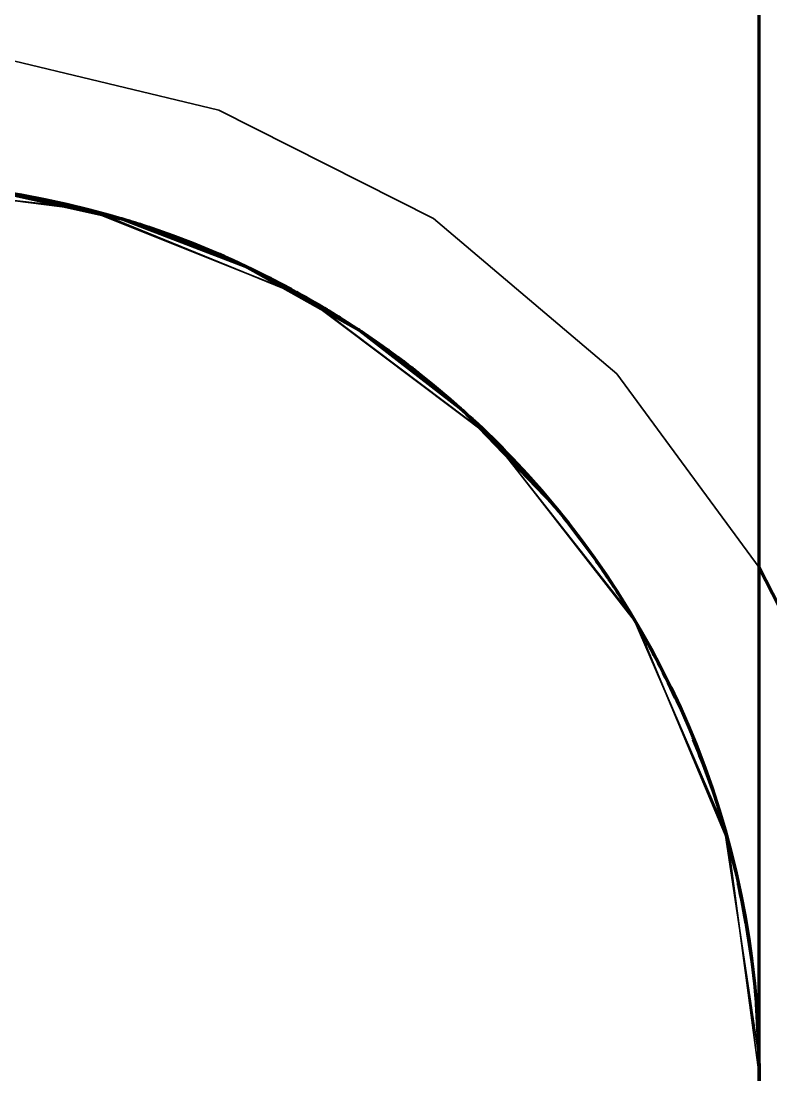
# Model space of a CAD drawing. Header units: millimetres. Extents: x 0 to 2208, y 0 to 420.
# Drawn here: x 67.219 to 67.3867, y 75.7341 to 75.9699 of the extents above; entities that cross this region are included whole.
import ezdxf

# ---------------------------------------------------------------- set-up
doc = ezdxf.new("R2010")
doc.units = ezdxf.units.MM
doc.linetypes.add('IRAM-E-TRAZOS', pattern=[5, 4, -1])
doc.layers.add('01-VISIBLE', color=7, linetype='CONTINUOUS', lineweight=70)
doc.layers.add('02-OCULTA', color=4, linetype='IRAM-E-TRAZOS', lineweight=35)

msp = doc.modelspace()

# ---------------------------------------------------------------- linework, layer by layer
at = {"layer": '01-VISIBLE'}
for points in [[(67.38406, 75.25406), (67.38406, 75.30459), (67.38406, 75.35512), (67.38406, 75.40564), (67.38406, 75.45617), (67.38406, 75.50669), (67.38406, 75.55722), (67.38406, 75.60775), (67.38406, 75.65827), (67.38406, 75.7088), (67.38406, 75.75933), (67.38406, 75.80985), (67.38406, 75.86038), (67.38406, 75.9109), (67.38406, 75.96143), (67.38406, 76.01196), (67.38406, 76.06248), (67.38406, 76.11301), (67.38406, 76.16354), (67.38406, 76.21406)], [(67.38406, 75.73406), (67.38406, 75.7874), (67.38406, 75.84073), (67.38406, 75.89406), (67.38406, 75.9474), (67.38406, 76.00073), (67.38406, 76.05406), (67.38406, 76.1074), (67.38406, 76.16073), (67.38406, 76.21406)], [(67.18406, 75.93406), (67.21323, 75.93192), (67.24178, 75.92555), (67.2691, 75.91508), (67.29459, 75.90075), (67.31772, 75.88284), (67.33799, 75.86175)], [(67.21899, 75.93099), (67.21899, 75.93099), (67.21898, 75.93099), (67.21898, 75.93099), (67.21897, 75.93099), (67.21896, 75.93099), (67.21896, 75.93099)], [(67.24053, 75.92592), (67.24053, 75.92592), (67.24053, 75.92592), (67.24053, 75.92592), (67.24053, 75.92592), (67.24053, 75.92592), (67.24053, 75.92592)], [(67.24201, 75.92548), (67.24178, 75.92555), (67.24155, 75.92562), (67.24132, 75.92569), (67.24108, 75.92576), (67.24085, 75.92583), (67.24062, 75.9259)], [(67.24562, 75.92435), (67.24502, 75.92455), (67.24442, 75.92474), (67.24382, 75.92493), (67.24322, 75.92511), (67.24262, 75.9253), (67.24201, 75.92548)], [(67.24867, 75.92334), (67.24816, 75.92351), (67.24766, 75.92368), (67.24715, 75.92385), (67.24664, 75.92402), (67.24613, 75.92419), (67.24562, 75.92435)], [(67.2487, 75.92333), (67.24869, 75.92333), (67.24869, 75.92333), (67.24869, 75.92333), (67.24868, 75.92334), (67.24868, 75.92334), (67.24867, 75.92334)], [(67.26054, 75.91886), (67.26053, 75.91887), (67.26051, 75.91887), (67.2605, 75.91888), (67.26049, 75.91888), (67.26048, 75.91889), (67.26047, 75.91889)], [(67.26627, 75.91639), (67.26533, 75.91681), (67.26438, 75.91722), (67.26344, 75.91764), (67.26249, 75.91804), (67.26154, 75.91845), (67.26059, 75.91884)], [(67.27365, 75.91287), (67.27365, 75.91287), (67.27365, 75.91287), (67.27365, 75.91287), (67.27365, 75.91287), (67.27365, 75.91287), (67.27365, 75.91287)], [(67.27376, 75.91282), (67.27376, 75.91282), (67.27376, 75.91282), (67.27375, 75.91282), (67.27375, 75.91282), (67.27375, 75.91282), (67.27375, 75.91282)], [(67.27384, 75.91278), (67.27384, 75.91278), (67.27384, 75.91278), (67.27384, 75.91278), (67.27384, 75.91278), (67.27384, 75.91278), (67.27384, 75.91278)], [(67.27507, 75.91215), (67.27494, 75.91222), (67.27481, 75.91229), (67.27467, 75.91236), (67.27454, 75.91243), (67.2744, 75.9125), (67.27427, 75.91256)], [(67.28659, 75.90578), (67.2856, 75.90637), (67.2846, 75.90696), (67.2836, 75.90753), (67.2826, 75.90811), (67.28159, 75.90867), (67.28058, 75.90923)], [(67.28703, 75.90552), (67.28696, 75.90556), (67.28689, 75.9056), (67.28682, 75.90565), (67.28675, 75.90569), (67.28668, 75.90573), (67.2866, 75.90577)], [(67.28745, 75.90527), (67.28738, 75.90531), (67.28731, 75.90535), (67.28724, 75.90539), (67.28717, 75.90543), (67.28711, 75.90547), (67.28704, 75.90551)], [(67.29021, 75.90357), (67.29017, 75.90359), (67.29014, 75.90361), (67.29011, 75.90363), (67.29008, 75.90365), (67.29004, 75.90367), (67.29001, 75.90369)], [(67.29037, 75.90347), (67.29035, 75.90348), (67.29032, 75.9035), (67.2903, 75.90352), (67.29027, 75.90353), (67.29025, 75.90355), (67.29022, 75.90356)], [(67.29042, 75.90344), (67.29041, 75.90344), (67.29041, 75.90344), (67.29041, 75.90344), (67.29041, 75.90344), (67.29041, 75.90344), (67.29041, 75.90345)], [(67.29062, 75.90331), (67.29062, 75.90331), (67.29062, 75.90331), (67.29062, 75.90331), (67.29062, 75.90331), (67.29062, 75.90331), (67.29062, 75.90331)], [(67.29082, 75.90318), (67.29082, 75.90318), (67.29082, 75.90318), (67.29082, 75.90318), (67.29082, 75.90318), (67.29082, 75.90318), (67.29082, 75.90318)], [(67.29103, 75.90306), (67.29103, 75.90306), (67.29103, 75.90306), (67.29103, 75.90306), (67.29103, 75.90306), (67.29103, 75.90306), (67.29103, 75.90306)], [(67.29123, 75.90293), (67.29123, 75.90293), (67.29123, 75.90293), (67.29123, 75.90293), (67.29123, 75.90293), (67.29123, 75.90293), (67.29123, 75.90293)], [(67.29143, 75.9028), (67.29143, 75.9028), (67.29143, 75.9028), (67.29143, 75.9028), (67.29143, 75.9028), (67.29143, 75.9028), (67.29143, 75.9028)], [(67.29163, 75.90267), (67.29163, 75.90267), (67.29163, 75.90267), (67.29163, 75.90267), (67.29163, 75.90267), (67.29163, 75.90267), (67.29163, 75.90267)], [(67.29184, 75.90254), (67.29184, 75.90254), (67.29184, 75.90254), (67.29184, 75.90254), (67.29184, 75.90254), (67.29184, 75.90254), (67.29184, 75.90254)], [(67.29204, 75.90241), (67.29204, 75.90241), (67.29204, 75.90241), (67.29204, 75.90241), (67.29204, 75.90241), (67.29204, 75.90241), (67.29204, 75.90241)], [(67.29224, 75.90228), (67.29224, 75.90228), (67.29224, 75.90228), (67.29224, 75.90228), (67.29224, 75.90228), (67.29224, 75.90228), (67.29224, 75.90228)], [(67.29244, 75.90215), (67.29244, 75.90215), (67.29244, 75.90215), (67.29244, 75.90215), (67.29244, 75.90215), (67.29244, 75.90215), (67.29244, 75.90215)], [(67.29264, 75.90202), (67.29264, 75.90202), (67.29264, 75.90202), (67.29264, 75.90202), (67.29264, 75.90202), (67.29264, 75.90202), (67.29264, 75.90202)], [(67.29304, 75.90176), (67.29304, 75.90176), (67.29304, 75.90176), (67.29304, 75.90176), (67.29304, 75.90176), (67.29304, 75.90176), (67.29304, 75.90176)], [(67.29325, 75.90163), (67.29324, 75.90163), (67.29324, 75.90163), (67.29324, 75.90163), (67.29324, 75.90163), (67.29324, 75.90163), (67.29324, 75.90163)], [(67.29345, 75.9015), (67.29345, 75.9015), (67.29345, 75.9015), (67.29345, 75.9015), (67.29344, 75.9015), (67.29344, 75.9015), (67.29344, 75.9015)], [(67.29365, 75.90137), (67.29365, 75.90137), (67.29365, 75.90137), (67.29365, 75.90137), (67.29364, 75.90137), (67.29364, 75.90137), (67.29364, 75.90137)], [(67.29381, 75.90126), (67.29381, 75.90126), (67.29381, 75.90126), (67.29381, 75.90126), (67.29381, 75.90126), (67.29381, 75.90126), (67.29381, 75.90126)], [(67.29397, 75.90116), (67.29397, 75.90116), (67.29397, 75.90116), (67.29396, 75.90116), (67.29396, 75.90116), (67.29396, 75.90116), (67.29396, 75.90116)], [(67.29412, 75.90105), (67.29412, 75.90105), (67.29412, 75.90105), (67.29412, 75.90105), (67.29412, 75.90105), (67.29412, 75.90105), (67.29412, 75.90105)], [(67.29458, 75.90076), (67.29452, 75.9008), (67.29446, 75.90083), (67.2944, 75.90087), (67.29434, 75.90091), (67.29428, 75.90095), (67.29422, 75.90099)], [(67.29554, 75.90011), (67.29544, 75.90018), (67.29534, 75.90025), (67.29524, 75.90031), (67.29514, 75.90038), (67.29504, 75.90045), (67.29493, 75.90052)], [(67.30114, 75.89622), (67.30111, 75.89623), (67.30108, 75.89625), (67.30106, 75.89627), (67.30103, 75.89629), (67.30101, 75.89631), (67.30098, 75.89633)], [(67.30144, 75.896), (67.30144, 75.896), (67.30144, 75.896), (67.30143, 75.896), (67.30143, 75.896), (67.30143, 75.89601), (67.30142, 75.89601)], [(67.30194, 75.89564), (67.30192, 75.89564), (67.30191, 75.89565), (67.3019, 75.89566), (67.30189, 75.89567), (67.30188, 75.89568), (67.30187, 75.89569)], [(67.30231, 75.89536), (67.30231, 75.89536), (67.30231, 75.89536), (67.30231, 75.89536), (67.30231, 75.89536), (67.30231, 75.89536), (67.30231, 75.89536)], [(67.3028, 75.895), (67.30279, 75.89501), (67.30278, 75.89502), (67.30277, 75.89502), (67.30276, 75.89503), (67.30276, 75.89503), (67.30275, 75.89504)], [(67.30322, 75.89469), (67.30322, 75.89469), (67.30321, 75.8947), (67.30321, 75.8947), (67.3032, 75.89471), (67.30319, 75.89471), (67.30319, 75.89472)], [(67.30328, 75.89465), (67.30327, 75.89465), (67.30327, 75.89466), (67.30326, 75.89466), (67.30326, 75.89466), (67.30325, 75.89467), (67.30324, 75.89467)], [(67.30333, 75.89461), (67.30332, 75.89461), (67.30331, 75.89462), (67.30331, 75.89463), (67.3033, 75.89463), (67.30329, 75.89464), (67.30328, 75.89465)], [(67.30338, 75.89457), (67.30338, 75.89458), (67.30337, 75.89458), (67.30336, 75.89459), (67.30335, 75.89459), (67.30334, 75.8946), (67.30334, 75.8946)], [(67.30344, 75.89453), (67.30343, 75.89454), (67.30342, 75.89454), (67.30341, 75.89455), (67.30341, 75.89455), (67.3034, 75.89456), (67.30339, 75.89456)], [(67.30349, 75.89449), (67.30348, 75.8945), (67.30348, 75.8945), (67.30347, 75.89451), (67.30346, 75.89451), (67.30345, 75.89452), (67.30345, 75.89452)], [(67.30354, 75.89445), (67.30354, 75.89446), (67.30353, 75.89446), (67.30352, 75.89447), (67.30352, 75.89447), (67.30351, 75.89448), (67.3035, 75.89448)], [(67.3036, 75.89441), (67.30359, 75.89442), (67.30358, 75.89442), (67.30358, 75.89443), (67.30357, 75.89443), (67.30356, 75.89444), (67.30356, 75.89444)], [(67.30365, 75.89437), (67.30364, 75.89438), (67.30364, 75.89438), (67.30363, 75.89439), (67.30362, 75.89439), (67.30362, 75.89439), (67.30361, 75.8944)], [(67.3037, 75.89433), (67.3037, 75.89434), (67.30369, 75.89434), (67.30369, 75.89434), (67.30368, 75.89435), (67.30367, 75.89435), (67.30367, 75.89436)], [(67.30376, 75.89429), (67.30375, 75.8943), (67.30375, 75.8943), (67.30374, 75.8943), (67.30373, 75.89431), (67.30373, 75.89431), (67.30372, 75.89432)], [(67.30381, 75.89425), (67.3038, 75.89426), (67.30379, 75.89426), (67.30378, 75.89427), (67.30378, 75.89428), (67.30377, 75.89428), (67.30376, 75.89429)], [(67.30386, 75.89421), (67.30386, 75.89422), (67.30385, 75.89422), (67.30384, 75.89423), (67.30383, 75.89424), (67.30382, 75.89424), (67.30381, 75.89425)], [(67.30392, 75.89417), (67.30391, 75.89418), (67.3039, 75.89418), (67.30389, 75.89419), (67.30388, 75.8942), (67.30388, 75.8942), (67.30387, 75.89421)], [(67.30397, 75.89413), (67.30396, 75.89414), (67.30395, 75.89414), (67.30395, 75.89415), (67.30394, 75.89416), (67.30393, 75.89416), (67.30392, 75.89417)], [(67.30402, 75.89409), (67.30402, 75.8941), (67.30401, 75.8941), (67.304, 75.89411), (67.30399, 75.89411), (67.30399, 75.89412), (67.30398, 75.89413)], [(67.30408, 75.89405), (67.30407, 75.89406), (67.30406, 75.89406), (67.30405, 75.89407), (67.30405, 75.89407), (67.30404, 75.89408), (67.30403, 75.89408)], [(67.30413, 75.89401), (67.30412, 75.89402), (67.30412, 75.89402), (67.30411, 75.89403), (67.3041, 75.89403), (67.30409, 75.89404), (67.30409, 75.89404)], [(67.30418, 75.89397), (67.30418, 75.89398), (67.30417, 75.89398), (67.30416, 75.89399), (67.30416, 75.89399), (67.30415, 75.894), (67.30414, 75.894)], [(67.30424, 75.89393), (67.30423, 75.89394), (67.30422, 75.89394), (67.30422, 75.89395), (67.30421, 75.89395), (67.3042, 75.89396), (67.3042, 75.89396)], [(67.30429, 75.89389), (67.30428, 75.8939), (67.30428, 75.8939), (67.30427, 75.89391), (67.30426, 75.89391), (67.30426, 75.89392), (67.30425, 75.89392)], [(67.30434, 75.89385), (67.30434, 75.89386), (67.30433, 75.89386), (67.30432, 75.89387), (67.30432, 75.89387), (67.30431, 75.89387), (67.30431, 75.89388)], [(67.30439, 75.89381), (67.30439, 75.89382), (67.30438, 75.89383), (67.30437, 75.89383), (67.30436, 75.89384), (67.30435, 75.89384), (67.30434, 75.89385)], [(67.30445, 75.89377), (67.30444, 75.89378), (67.30443, 75.89379), (67.30442, 75.89379), (67.30441, 75.8938), (67.30441, 75.8938), (67.3044, 75.89381)], [(67.3045, 75.89373), (67.30449, 75.89374), (67.30448, 75.89374), (67.30448, 75.89375), (67.30447, 75.89376), (67.30446, 75.89376), (67.30445, 75.89377)], [(67.30455, 75.89369), (67.30455, 75.8937), (67.30454, 75.8937), (67.30453, 75.89371), (67.30452, 75.89372), (67.30452, 75.89372), (67.30451, 75.89373)], [(67.30461, 75.89365), (67.3046, 75.89366), (67.30459, 75.89366), (67.30458, 75.89367), (67.30458, 75.89368), (67.30457, 75.89368), (67.30456, 75.89369)], [(67.30466, 75.89361), (67.30465, 75.89362), (67.30465, 75.89362), (67.30464, 75.89363), (67.30463, 75.89363), (67.30462, 75.89364), (67.30462, 75.89365)], [(67.30471, 75.89357), (67.30471, 75.89358), (67.3047, 75.89358), (67.30469, 75.89359), (67.30469, 75.89359), (67.30468, 75.8936), (67.30467, 75.8936)], [(67.30477, 75.89353), (67.30476, 75.89354), (67.30475, 75.89354), (67.30475, 75.89355), (67.30474, 75.89355), (67.30473, 75.89356), (67.30473, 75.89356)], [(67.30482, 75.89349), (67.30481, 75.8935), (67.30481, 75.8935), (67.3048, 75.89351), (67.30479, 75.89351), (67.30479, 75.89352), (67.30478, 75.89352)], [(67.30487, 75.89345), (67.30487, 75.89346), (67.30486, 75.89346), (67.30485, 75.89347), (67.30485, 75.89347), (67.30484, 75.89348), (67.30484, 75.89348)], [(67.30492, 75.89341), (67.30492, 75.89342), (67.30491, 75.89343), (67.3049, 75.89343), (67.30489, 75.89344), (67.30488, 75.89345), (67.30487, 75.89345)], [(67.30498, 75.89337), (67.30497, 75.89338), (67.30496, 75.89339), (67.30495, 75.89339), (67.30494, 75.8934), (67.30493, 75.8934), (67.30493, 75.89341)], [(67.30503, 75.89333), (67.30502, 75.89334), (67.30501, 75.89334), (67.30501, 75.89335), (67.305, 75.89336), (67.30499, 75.89336), (67.30498, 75.89337)], [(67.30508, 75.89329), (67.30507, 75.8933), (67.30507, 75.8933), (67.30506, 75.89331), (67.30505, 75.89332), (67.30504, 75.89332), (67.30504, 75.89333)], [(67.30514, 75.89325), (67.30513, 75.89326), (67.30512, 75.89326), (67.30511, 75.89327), (67.3051, 75.89328), (67.3051, 75.89328), (67.30509, 75.89329)], [(67.30519, 75.89321), (67.30518, 75.89322), (67.30517, 75.89322), (67.30517, 75.89323), (67.30516, 75.89323), (67.30515, 75.89324), (67.30514, 75.89325)], [(67.30524, 75.89317), (67.30523, 75.89318), (67.30523, 75.89318), (67.30522, 75.89319), (67.30521, 75.89319), (67.30521, 75.8932), (67.3052, 75.8932)], [(67.30529, 75.89313), (67.30529, 75.89314), (67.30528, 75.89314), (67.30527, 75.89315), (67.30527, 75.89315), (67.30526, 75.89316), (67.30525, 75.89316)], [(67.30535, 75.89309), (67.30534, 75.8931), (67.30533, 75.8931), (67.30533, 75.89311), (67.30532, 75.89311), (67.30531, 75.89312), (67.30531, 75.89312)], [(67.3054, 75.89305), (67.30539, 75.89306), (67.30539, 75.89306), (67.30538, 75.89307), (67.30537, 75.89307), (67.30537, 75.89307), (67.30536, 75.89308)], [(67.30733, 75.89156), (67.3071, 75.89174), (67.30687, 75.89192), (67.30664, 75.8921), (67.30641, 75.89228), (67.30617, 75.89246), (67.30594, 75.89264)], [(67.30744, 75.89147), (67.30743, 75.89148), (67.30742, 75.89149), (67.30741, 75.89149), (67.3074, 75.8915), (67.30739, 75.89151), (67.30739, 75.89151)], [(67.30763, 75.89132), (67.30763, 75.89133), (67.30763, 75.89133), (67.30762, 75.89133), (67.30762, 75.89133), (67.30762, 75.89133), (67.30762, 75.89133)], [(67.30775, 75.89123), (67.30774, 75.89124), (67.30773, 75.89125), (67.30771, 75.89126), (67.3077, 75.89127), (67.30768, 75.89128), (67.30767, 75.89129)], [(67.30798, 75.89105), (67.30798, 75.89105), (67.30798, 75.89105), (67.30798, 75.89105), (67.30798, 75.89105), (67.30798, 75.89105), (67.30798, 75.89105)], [(67.3082, 75.89087), (67.3082, 75.89088), (67.3082, 75.89088), (67.3082, 75.89088), (67.3082, 75.89088), (67.3082, 75.89088), (67.3082, 75.89088)], [(67.30838, 75.89073), (67.30837, 75.89074), (67.30836, 75.89074), (67.30835, 75.89075), (67.30835, 75.89076), (67.30834, 75.89077), (67.30833, 75.89077)], [(67.30856, 75.89059), (67.30856, 75.89059), (67.30856, 75.89059), (67.30856, 75.89059), (67.30856, 75.89059), (67.30856, 75.89059), (67.30856, 75.89059)], [(67.30875, 75.89044), (67.30875, 75.89044), (67.30875, 75.89044), (67.30875, 75.89044), (67.30875, 75.89044), (67.30875, 75.89044), (67.30875, 75.89044)], [(67.30893, 75.8903), (67.30893, 75.8903), (67.30893, 75.8903), (67.30893, 75.8903), (67.30893, 75.8903), (67.30893, 75.8903), (67.30893, 75.8903)], [(67.30911, 75.89015), (67.30911, 75.89015), (67.30911, 75.89015), (67.30911, 75.89015), (67.30911, 75.89015), (67.30911, 75.89015), (67.30911, 75.89015)], [(67.30929, 75.89), (67.30929, 75.89), (67.30929, 75.89), (67.30929, 75.89), (67.30929, 75.89), (67.30929, 75.89), (67.30929, 75.89)], [(67.30947, 75.88986), (67.30947, 75.88986), (67.30947, 75.88986), (67.30947, 75.88986), (67.30947, 75.88986), (67.30947, 75.88986), (67.30947, 75.88986)], [(67.30965, 75.88971), (67.30965, 75.88971), (67.30965, 75.88971), (67.30965, 75.88971), (67.30965, 75.88971), (67.30965, 75.88971), (67.30965, 75.88971)], [(67.30983, 75.88957), (67.30983, 75.88957), (67.30983, 75.88957), (67.30983, 75.88957), (67.30983, 75.88957), (67.30983, 75.88957), (67.30983, 75.88957)], [(67.31001, 75.88942), (67.31001, 75.88942), (67.31001, 75.88942), (67.31001, 75.88942), (67.31001, 75.88942), (67.31001, 75.88942), (67.31001, 75.88942)], [(67.31823, 75.88238), (67.31804, 75.88256), (67.31785, 75.88273), (67.31765, 75.8829), (67.31746, 75.88308), (67.31726, 75.88325), (67.31707, 75.88343)], [(67.31909, 75.8816), (67.31909, 75.8816), (67.31909, 75.8816), (67.31909, 75.8816), (67.31909, 75.8816), (67.31909, 75.8816), (67.31909, 75.8816)], [(67.31932, 75.88139), (67.31932, 75.88139), (67.31932, 75.88139), (67.31932, 75.88139), (67.31932, 75.88139), (67.31932, 75.88139), (67.31932, 75.88139)], [(67.31996, 75.8808), (67.31989, 75.88087), (67.31982, 75.88093), (67.31975, 75.88099), (67.31968, 75.88106), (67.31961, 75.88112), (67.31955, 75.88118)], [(67.32672, 75.87424), (67.32562, 75.87535), (67.32451, 75.87646), (67.32339, 75.87755), (67.32226, 75.87864), (67.32112, 75.87972), (67.31998, 75.88078)], [(67.33909, 75.86042), (67.33845, 75.8612), (67.33781, 75.86197), (67.33717, 75.86274), (67.33652, 75.86351), (67.33587, 75.86428), (67.33521, 75.86504)], [(67.33823, 75.86147), (67.33841, 75.86125), (67.33859, 75.86103), (67.33877, 75.86081), (67.33895, 75.86059), (67.33914, 75.86036), (67.33932, 75.86014)], [(67.33932, 75.86014), (67.33928, 75.86018), (67.33924, 75.86023), (67.33921, 75.86028), (67.33917, 75.86032), (67.33913, 75.86037), (67.33909, 75.86042)], [(67.34109, 75.85793), (67.34079, 75.8583), (67.3405, 75.85867), (67.34021, 75.85904), (67.33992, 75.8594), (67.33962, 75.85977), (67.33933, 75.86013)], [(67.34118, 75.85781), (67.34117, 75.85782), (67.34116, 75.85784), (67.34115, 75.85786), (67.34113, 75.85787), (67.34112, 75.85789), (67.34111, 75.8579)], [(67.34126, 75.85771), (67.34125, 75.85773), (67.34124, 75.85774), (67.34122, 75.85776), (67.34121, 75.85777), (67.3412, 75.85779), (67.34119, 75.8578)], [(67.34127, 75.8577), (67.34127, 75.8577), (67.34127, 75.8577), (67.34127, 75.8577), (67.34127, 75.8577), (67.34127, 75.8577), (67.34126, 75.85771)], [(67.34791, 75.84875), (67.34787, 75.84881), (67.34783, 75.84887), (67.34779, 75.84892), (67.34775, 75.84898), (67.34771, 75.84904), (67.34767, 75.8491)], [(67.34803, 75.84858), (67.34801, 75.84861), (67.34799, 75.84864), (67.34797, 75.84867), (67.34795, 75.8487), (67.34793, 75.84872), (67.34791, 75.84875)], [(67.35034, 75.8452), (67.34996, 75.84577), (67.34958, 75.84633), (67.34919, 75.8469), (67.34881, 75.84746), (67.34842, 75.84802), (67.34803, 75.84858)], [(67.41406, 75.73406), (67.41321, 75.75384), (67.41066, 75.77346), (67.40644, 75.7928), (67.40056, 75.8117), (67.39309, 75.83003), (67.38406, 75.84764)], [(67.41406, 75.73406), (67.41321, 75.75384), (67.41066, 75.77346), (67.40644, 75.7928), (67.40056, 75.8117), (67.39309, 75.83003), (67.38406, 75.84764)], [(67.35036, 75.84517), (67.35036, 75.84518), (67.35036, 75.84518), (67.35035, 75.84518), (67.35035, 75.84518), (67.35035, 75.84518), (67.35035, 75.84518)], [(67.35052, 75.84493), (67.35051, 75.84495), (67.35049, 75.84498), (67.35047, 75.845), (67.35046, 75.84502), (67.35044, 75.84505), (67.35043, 75.84507)], [(67.35163, 75.84324), (67.35146, 75.84351), (67.35128, 75.84379), (67.3511, 75.84406), (67.35092, 75.84433), (67.35074, 75.8446), (67.35056, 75.84487)], [(67.35211, 75.8425), (67.35214, 75.84246), (67.35217, 75.84242), (67.35219, 75.84238), (67.35222, 75.84234), (67.35225, 75.84229), (67.35227, 75.84225)], [(67.35231, 75.8422), (67.35231, 75.8422), (67.35231, 75.8422), (67.35231, 75.8422), (67.35231, 75.8422), (67.35231, 75.8422), (67.35231, 75.8422)], [(67.35231, 75.84219), (67.35234, 75.84215), (67.35237, 75.84211), (67.35239, 75.84206), (67.35242, 75.84202), (67.35245, 75.84198), (67.35247, 75.84194)], [(67.35252, 75.84188), (67.35252, 75.84186), (67.35253, 75.84185), (67.35254, 75.84184), (67.35255, 75.84183), (67.35255, 75.84181), (67.35256, 75.8418)], [(67.35256, 75.8418), (67.35257, 75.8418), (67.35257, 75.84179), (67.35257, 75.84179), (67.35258, 75.84178), (67.35258, 75.84178), (67.35258, 75.84177)], [(67.35829, 75.83228), (67.35828, 75.83229), (67.35827, 75.83231), (67.35826, 75.83232), (67.35825, 75.83234), (67.35824, 75.83236), (67.35823, 75.83237)], [(67.35936, 75.83035), (67.35918, 75.83067), (67.359, 75.83099), (67.35883, 75.83131), (67.35865, 75.83163), (67.35847, 75.83195), (67.35829, 75.83227)], [(67.36025, 75.82871), (67.3601, 75.82899), (67.35995, 75.82926), (67.3598, 75.82953), (67.35966, 75.82981), (67.35951, 75.83008), (67.35936, 75.83035)], [(67.36034, 75.82853), (67.36033, 75.82856), (67.36031, 75.82859), (67.3603, 75.82862), (67.36028, 75.82865), (67.36026, 75.82868), (67.36025, 75.82871)], [(67.36202, 75.82533), (67.36175, 75.82587), (67.36147, 75.8264), (67.36119, 75.82693), (67.36091, 75.82747), (67.36063, 75.828), (67.36035, 75.82853)], [(67.36189, 75.82558), (67.36189, 75.82558), (67.36189, 75.82558), (67.36189, 75.82558), (67.36189, 75.82558), (67.36189, 75.82558), (67.36189, 75.82558)], [(67.36198, 75.82542), (67.36198, 75.82542), (67.36198, 75.82542), (67.36198, 75.82542), (67.36198, 75.82542), (67.36198, 75.82542), (67.36198, 75.82542)], [(67.36211, 75.82515), (67.3621, 75.82518), (67.36208, 75.82521), (67.36207, 75.82524), (67.36205, 75.82527), (67.36204, 75.8253), (67.36202, 75.82533)], [(67.36207, 75.82525), (67.36207, 75.82525), (67.36207, 75.82525), (67.36207, 75.82525), (67.36207, 75.82525), (67.36207, 75.82525), (67.36207, 75.82525)], [(67.3654, 75.81842), (67.36487, 75.81955), (67.36434, 75.82067), (67.36379, 75.8218), (67.36324, 75.82292), (67.36268, 75.82404), (67.36212, 75.82515)], [(67.36215, 75.82508), (67.36215, 75.82508), (67.36215, 75.82508), (67.36215, 75.82508), (67.36215, 75.82508), (67.36215, 75.82508), (67.36215, 75.82508)], [(67.36797, 75.81266), (67.36797, 75.81266), (67.36797, 75.81266), (67.36797, 75.81266), (67.36797, 75.81266), (67.36797, 75.81266), (67.36797, 75.81266)], [(67.36804, 75.8125), (67.36804, 75.8125), (67.36804, 75.8125), (67.36804, 75.8125), (67.36804, 75.8125), (67.36804, 75.8125), (67.36804, 75.8125)], [(67.36811, 75.81234), (67.36811, 75.81234), (67.36811, 75.81234), (67.36811, 75.81234), (67.36811, 75.81234), (67.36811, 75.81234), (67.36811, 75.81234)], [(67.36935, 75.80936), (67.36934, 75.80938), (67.36933, 75.80939), (67.36933, 75.80941), (67.36932, 75.80943), (67.36931, 75.80944), (67.36931, 75.80946)], [(67.36938, 75.80928), (67.36938, 75.80928), (67.36938, 75.80928), (67.36938, 75.80928), (67.36938, 75.80928), (67.36938, 75.80928), (67.36938, 75.80928)], [(67.36941, 75.80921), (67.36941, 75.80921), (67.36941, 75.80921), (67.36941, 75.80921), (67.36941, 75.80921), (67.36941, 75.80921), (67.36941, 75.80921)], [(67.37154, 75.80372), (67.3712, 75.80463), (67.37085, 75.80554), (67.37051, 75.80644), (67.37015, 75.80735), (67.36979, 75.80825), (67.36943, 75.80915)], [(67.37944, 75.77682), (67.37944, 75.77683), (67.37943, 75.77684), (67.37943, 75.77685), (67.37943, 75.77686), (67.37943, 75.77687), (67.37943, 75.77688)], [(67.37962, 75.77596), (67.37959, 75.7761), (67.37956, 75.77624), (67.37953, 75.77638), (67.3795, 75.77653), (67.37947, 75.77667), (67.37944, 75.77681)], [(67.37967, 75.77576), (67.37966, 75.77579), (67.37965, 75.77582), (67.37965, 75.77586), (67.37964, 75.77589), (67.37963, 75.77592), (67.37963, 75.77596)], [(67.38111, 75.76831), (67.38089, 75.76955), (67.38066, 75.7708), (67.38042, 75.77204), (67.38018, 75.77327), (67.37993, 75.77451), (67.37967, 75.77575)], [(67.38115, 75.76806), (67.38115, 75.76809), (67.38114, 75.76812), (67.38114, 75.76816), (67.38113, 75.76819), (67.38112, 75.76822), (67.38112, 75.76826)], [(67.38348, 75.7493), (67.38348, 75.74933), (67.38348, 75.74936), (67.38347, 75.7494), (67.38347, 75.74943), (67.38347, 75.74946), (67.38347, 75.7495)], [(67.38349, 75.74923), (67.38349, 75.74923), (67.38349, 75.74923), (67.38349, 75.74923), (67.38349, 75.74923), (67.38349, 75.74923), (67.38349, 75.74923)], [(67.38349, 75.74912), (67.38349, 75.74912), (67.38349, 75.74912), (67.38349, 75.74912), (67.38349, 75.74912), (67.38349, 75.74912), (67.38349, 75.74912)], [(67.38372, 75.74575), (67.38372, 75.74575), (67.38372, 75.74575), (67.38372, 75.74575), (67.38372, 75.74575), (67.38372, 75.74575), (67.38372, 75.74575)], [(67.38373, 75.74563), (67.38373, 75.74563), (67.38373, 75.74562), (67.38373, 75.74562), (67.38373, 75.74562), (67.38373, 75.74562), (67.38373, 75.74561)], [(67.38373, 75.74559), (67.38375, 75.74515), (67.38378, 75.74471), (67.3838, 75.74428), (67.38382, 75.74384), (67.38384, 75.7434), (67.38386, 75.74296)], [(67.38386, 75.74296), (67.38387, 75.74291), (67.38387, 75.74286), (67.38387, 75.74281), (67.38387, 75.74276), (67.38388, 75.74271), (67.38388, 75.74266)], [(67.38388, 75.74266), (67.38388, 75.74264), (67.38388, 75.74262), (67.38388, 75.7426), (67.38388, 75.74258), (67.38388, 75.74256), (67.38388, 75.74254)], [(67.38398, 75.73978), (67.38398, 75.73978), (67.38398, 75.73978), (67.38398, 75.73978), (67.38398, 75.73978), (67.38398, 75.73978), (67.38398, 75.73978)], [(67.38402, 75.73819), (67.38401, 75.73844), (67.38401, 75.73868), (67.384, 75.73893), (67.384, 75.73918), (67.38399, 75.73942), (67.38398, 75.73967)], [(67.38402, 75.73817), (67.38403, 75.73748), (67.38404, 75.7368), (67.38405, 75.73612), (67.38406, 75.73543), (67.38406, 75.73475), (67.38406, 75.73406)], [(67.38406, 75.73406), (67.38406, 75.73475), (67.38406, 75.73543), (67.38405, 75.73612), (67.38404, 75.7368), (67.38403, 75.73748), (67.38402, 75.73817)], [(67.38406, 75.73406), (67.38383, 75.72436), (67.38312, 75.71468), (67.38195, 75.70505), (67.38031, 75.69549), (67.3782, 75.68601), (67.37565, 75.67665)], [(67.38402, 75.72996), (67.38403, 75.73064), (67.38404, 75.73132), (67.38405, 75.73201), (67.38406, 75.73269), (67.38406, 75.73338), (67.38406, 75.73406)], [(67.38406, 75.25406), (67.38406, 75.3074), (67.38406, 75.36073), (67.38406, 75.41406), (67.38406, 75.4674), (67.38406, 75.52073), (67.38406, 75.57406), (67.38406, 75.6274), (67.38406, 75.68073), (67.38406, 75.73406)]]:
    msp.add_lwpolyline(points, dxfattribs=at)
msp.add_circle((67.18406, 75.73406), 0.2, dxfattribs=at)
at = {"layer": '02-OCULTA'}
for points in [[(67.38406, 75.84764), (67.35223, 75.89097), (67.31121, 75.92572), (67.26324, 75.95), (67.21094, 75.96249), (67.15718, 75.96249), (67.10488, 75.95), (67.05692, 75.92572), (67.01589, 75.89097), (66.98406, 75.84764)], [(67.38406, 75.84764), (67.35223, 75.89097), (67.31121, 75.92572), (67.26324, 75.95), (67.21094, 75.96249), (67.15718, 75.96249), (67.10488, 75.95), (67.05692, 75.92572), (67.01589, 75.89097), (66.98406, 75.84764)], [(67.18075, 75.93403), (67.23315, 75.92794), (67.28214, 75.90836), (67.32431, 75.87665), (67.35671, 75.83502), (67.3771, 75.78636), (67.38406, 75.73406)], [(67.18406, 75.93406), (67.23516, 75.92742), (67.28287, 75.90795), (67.32402, 75.87693), (67.35588, 75.83642), (67.37633, 75.78912), (67.38402, 75.73817)], [(67.24053, 75.92592), (67.23698, 75.92693), (67.23342, 75.92788), (67.22983, 75.92875), (67.22623, 75.92957), (67.22262, 75.93031), (67.21899, 75.93099)], [(67.24062, 75.9259), (67.24061, 75.9259), (67.24059, 75.92591), (67.24058, 75.92591), (67.24056, 75.92592), (67.24055, 75.92592), (67.24053, 75.92592)], [(67.24201, 75.92548), (67.24201, 75.92548), (67.24201, 75.92548), (67.24201, 75.92548), (67.24201, 75.92548), (67.24201, 75.92548), (67.24201, 75.92548)], [(67.24562, 75.92435), (67.24562, 75.92435), (67.24562, 75.92435), (67.24562, 75.92435), (67.24562, 75.92435), (67.24562, 75.92435), (67.24562, 75.92435)], [(67.24867, 75.92334), (67.24867, 75.92334), (67.24867, 75.92334), (67.24867, 75.92334), (67.24867, 75.92334), (67.24867, 75.92334), (67.24867, 75.92334)], [(67.26047, 75.91889), (67.25852, 75.91968), (67.25657, 75.92045), (67.25462, 75.9212), (67.25265, 75.92193), (67.25068, 75.92264), (67.2487, 75.92333)], [(67.26059, 75.91884), (67.26058, 75.91885), (67.26057, 75.91885), (67.26056, 75.91885), (67.26056, 75.91886), (67.26055, 75.91886), (67.26054, 75.91886)], [(67.27365, 75.91287), (67.27243, 75.91348), (67.27121, 75.91408), (67.26998, 75.91467), (67.26875, 75.91525), (67.26751, 75.91582), (67.26627, 75.91639)], [(67.27375, 75.91282), (67.27374, 75.91283), (67.27372, 75.91284), (67.2737, 75.91285), (67.27369, 75.91286), (67.27367, 75.91287), (67.27365, 75.91287)], [(67.27384, 75.91278), (67.27383, 75.91279), (67.27381, 75.91279), (67.2738, 75.9128), (67.27378, 75.91281), (67.27377, 75.91282), (67.27376, 75.91282)], [(67.27427, 75.91256), (67.2742, 75.9126), (67.27413, 75.91263), (67.27406, 75.91267), (67.27399, 75.91271), (67.27391, 75.91274), (67.27384, 75.91278)], [(67.28058, 75.90923), (67.27967, 75.90973), (67.27876, 75.91023), (67.27784, 75.91071), (67.27692, 75.9112), (67.276, 75.91168), (67.27507, 75.91215)], [(67.2866, 75.90577), (67.2866, 75.90578), (67.2866, 75.90578), (67.2866, 75.90578), (67.2866, 75.90578), (67.28659, 75.90578), (67.28659, 75.90578)], [(67.28704, 75.90551), (67.28704, 75.90552), (67.28704, 75.90552), (67.28704, 75.90552), (67.28704, 75.90552), (67.28703, 75.90552), (67.28703, 75.90552)], [(67.29001, 75.90369), (67.28958, 75.90396), (67.28916, 75.90422), (67.28873, 75.90449), (67.2883, 75.90475), (67.28788, 75.90501), (67.28745, 75.90527)], [(67.29022, 75.90356), (67.29022, 75.90356), (67.29022, 75.90357), (67.29021, 75.90357), (67.29021, 75.90357), (67.29021, 75.90357), (67.29021, 75.90357)], [(67.29041, 75.90345), (67.2904, 75.90345), (67.2904, 75.90345), (67.29039, 75.90346), (67.29038, 75.90346), (67.29038, 75.90346), (67.29037, 75.90347)], [(67.29062, 75.90331), (67.29058, 75.90333), (67.29055, 75.90336), (67.29052, 75.90338), (67.29048, 75.9034), (67.29045, 75.90342), (67.29042, 75.90344)], [(67.29082, 75.90318), (67.29079, 75.90321), (67.29075, 75.90323), (67.29072, 75.90325), (67.29069, 75.90327), (67.29065, 75.90329), (67.29062, 75.90331)], [(67.29103, 75.90306), (67.29099, 75.90308), (67.29096, 75.9031), (67.29092, 75.90312), (67.29089, 75.90314), (67.29086, 75.90316), (67.29082, 75.90318)], [(67.29123, 75.90293), (67.29119, 75.90295), (67.29116, 75.90297), (67.29113, 75.90299), (67.29109, 75.90301), (67.29106, 75.90303), (67.29103, 75.90306)], [(67.29143, 75.9028), (67.2914, 75.90282), (67.29136, 75.90284), (67.29133, 75.90286), (67.2913, 75.90288), (67.29126, 75.90291), (67.29123, 75.90293)], [(67.29163, 75.90267), (67.2916, 75.90269), (67.29157, 75.90271), (67.29153, 75.90273), (67.2915, 75.90276), (67.29147, 75.90278), (67.29143, 75.9028)], [(67.29184, 75.90254), (67.2918, 75.90256), (67.29177, 75.90258), (67.29173, 75.90261), (67.2917, 75.90263), (67.29167, 75.90265), (67.29163, 75.90267)], [(67.29204, 75.90241), (67.292, 75.90243), (67.29197, 75.90245), (67.29194, 75.90248), (67.2919, 75.9025), (67.29187, 75.90252), (67.29184, 75.90254)], [(67.29224, 75.90228), (67.29221, 75.9023), (67.29217, 75.90232), (67.29214, 75.90235), (67.29211, 75.90237), (67.29207, 75.90239), (67.29204, 75.90241)], [(67.29244, 75.90215), (67.29241, 75.90217), (67.29237, 75.9022), (67.29234, 75.90222), (67.29231, 75.90224), (67.29227, 75.90226), (67.29224, 75.90228)], [(67.29264, 75.90202), (67.29261, 75.90204), (67.29258, 75.90207), (67.29254, 75.90209), (67.29251, 75.90211), (67.29247, 75.90213), (67.29244, 75.90215)], [(67.29304, 75.90176), (67.29298, 75.9018), (67.29291, 75.90185), (67.29284, 75.90189), (67.29278, 75.90194), (67.29271, 75.90198), (67.29264, 75.90202)], [(67.29324, 75.90163), (67.29321, 75.90165), (67.29318, 75.90167), (67.29314, 75.9017), (67.29311, 75.90172), (67.29308, 75.90174), (67.29304, 75.90176)], [(67.29344, 75.9015), (67.29341, 75.90152), (67.29338, 75.90154), (67.29334, 75.90157), (67.29331, 75.90159), (67.29328, 75.90161), (67.29325, 75.90163)], [(67.29364, 75.90137), (67.29361, 75.90139), (67.29358, 75.90141), (67.29355, 75.90143), (67.29351, 75.90146), (67.29348, 75.90148), (67.29345, 75.9015)], [(67.29381, 75.90126), (67.29378, 75.90128), (67.29375, 75.9013), (67.29373, 75.90132), (67.2937, 75.90133), (67.29367, 75.90135), (67.29365, 75.90137)], [(67.29396, 75.90116), (67.29394, 75.90118), (67.29391, 75.90119), (67.29389, 75.90121), (67.29386, 75.90123), (67.29383, 75.90125), (67.29381, 75.90126)], [(67.29412, 75.90105), (67.2941, 75.90107), (67.29407, 75.90109), (67.29404, 75.90111), (67.29402, 75.90112), (67.29399, 75.90114), (67.29397, 75.90116)], [(67.29422, 75.90099), (67.2942, 75.901), (67.29419, 75.90101), (67.29417, 75.90102), (67.29416, 75.90103), (67.29414, 75.90104), (67.29412, 75.90105)], [(67.29493, 75.90052), (67.29487, 75.90056), (67.29482, 75.9006), (67.29476, 75.90064), (67.2947, 75.90068), (67.29464, 75.90072), (67.29458, 75.90076)], [(67.30098, 75.89633), (67.30008, 75.89697), (67.29918, 75.89761), (67.29828, 75.89824), (67.29737, 75.89887), (67.29646, 75.89949), (67.29554, 75.90011)], [(67.30142, 75.89601), (67.30138, 75.89604), (67.30133, 75.89608), (67.30128, 75.89611), (67.30123, 75.89615), (67.30118, 75.89618), (67.30114, 75.89622)], [(67.30187, 75.89569), (67.3018, 75.89574), (67.30172, 75.89579), (67.30165, 75.89584), (67.30158, 75.89589), (67.30151, 75.89594), (67.30144, 75.896)], [(67.30231, 75.89536), (67.30225, 75.89541), (67.30218, 75.89545), (67.30212, 75.8955), (67.30206, 75.89555), (67.302, 75.89559), (67.30194, 75.89564)], [(67.30275, 75.89504), (67.30268, 75.89509), (67.3026, 75.89515), (67.30253, 75.8952), (67.30246, 75.89525), (67.30238, 75.89531), (67.30231, 75.89536)], [(67.30319, 75.89472), (67.30312, 75.89476), (67.30306, 75.89481), (67.30299, 75.89486), (67.30293, 75.89491), (67.30286, 75.89496), (67.3028, 75.895)], [(67.30324, 75.89467), (67.30324, 75.89468), (67.30324, 75.89468), (67.30323, 75.89468), (67.30323, 75.89468), (67.30323, 75.89469), (67.30322, 75.89469)], [(67.30328, 75.89465), (67.30328, 75.89465), (67.30328, 75.89465), (67.30328, 75.89465), (67.30328, 75.89465), (67.30328, 75.89465), (67.30328, 75.89465)], [(67.30334, 75.8946), (67.30334, 75.89461), (67.30333, 75.89461), (67.30333, 75.89461), (67.30333, 75.89461), (67.30333, 75.89461), (67.30333, 75.89461)], [(67.30339, 75.89456), (67.30339, 75.89456), (67.30339, 75.89457), (67.30339, 75.89457), (67.30339, 75.89457), (67.30339, 75.89457), (67.30338, 75.89457)], [(67.30345, 75.89452), (67.30344, 75.89452), (67.30344, 75.89452), (67.30344, 75.89453), (67.30344, 75.89453), (67.30344, 75.89453), (67.30344, 75.89453)], [(67.3035, 75.89448), (67.3035, 75.89448), (67.3035, 75.89448), (67.3035, 75.89449), (67.30349, 75.89449), (67.30349, 75.89449), (67.30349, 75.89449)], [(67.30356, 75.89444), (67.30355, 75.89444), (67.30355, 75.89444), (67.30355, 75.89445), (67.30355, 75.89445), (67.30355, 75.89445), (67.30354, 75.89445)], [(67.30361, 75.8944), (67.30361, 75.8944), (67.30361, 75.8944), (67.3036, 75.8944), (67.3036, 75.89441), (67.3036, 75.89441), (67.3036, 75.89441)], [(67.30367, 75.89436), (67.30366, 75.89436), (67.30366, 75.89436), (67.30366, 75.89436), (67.30366, 75.89437), (67.30365, 75.89437), (67.30365, 75.89437)], [(67.30372, 75.89432), (67.30372, 75.89432), (67.30372, 75.89432), (67.30371, 75.89432), (67.30371, 75.89433), (67.30371, 75.89433), (67.3037, 75.89433)], [(67.30376, 75.89429), (67.30376, 75.89429), (67.30376, 75.89429), (67.30376, 75.89429), (67.30376, 75.89429), (67.30376, 75.89429), (67.30376, 75.89429)], [(67.30381, 75.89425), (67.30381, 75.89425), (67.30381, 75.89425), (67.30381, 75.89425), (67.30381, 75.89425), (67.30381, 75.89425), (67.30381, 75.89425)], [(67.30387, 75.89421), (67.30387, 75.89421), (67.30387, 75.89421), (67.30387, 75.89421), (67.30387, 75.89421), (67.30386, 75.89421), (67.30386, 75.89421)], [(67.30392, 75.89417), (67.30392, 75.89417), (67.30392, 75.89417), (67.30392, 75.89417), (67.30392, 75.89417), (67.30392, 75.89417), (67.30392, 75.89417)], [(67.30398, 75.89413), (67.30398, 75.89413), (67.30398, 75.89413), (67.30397, 75.89413), (67.30397, 75.89413), (67.30397, 75.89413), (67.30397, 75.89413)], [(67.30403, 75.89408), (67.30403, 75.89409), (67.30403, 75.89409), (67.30403, 75.89409), (67.30403, 75.89409), (67.30402, 75.89409), (67.30402, 75.89409)], [(67.30409, 75.89404), (67.30409, 75.89404), (67.30408, 75.89405), (67.30408, 75.89405), (67.30408, 75.89405), (67.30408, 75.89405), (67.30408, 75.89405)], [(67.30414, 75.894), (67.30414, 75.894), (67.30414, 75.89401), (67.30414, 75.89401), (67.30413, 75.89401), (67.30413, 75.89401), (67.30413, 75.89401)], [(67.3042, 75.89396), (67.30419, 75.89396), (67.30419, 75.89396), (67.30419, 75.89397), (67.30419, 75.89397), (67.30419, 75.89397), (67.30418, 75.89397)], [(67.30425, 75.89392), (67.30425, 75.89392), (67.30425, 75.89392), (67.30424, 75.89393), (67.30424, 75.89393), (67.30424, 75.89393), (67.30424, 75.89393)], [(67.30431, 75.89388), (67.3043, 75.89388), (67.3043, 75.89388), (67.3043, 75.89389), (67.30429, 75.89389), (67.30429, 75.89389), (67.30429, 75.89389)], [(67.30434, 75.89385), (67.30434, 75.89385), (67.30434, 75.89385), (67.30434, 75.89385), (67.30434, 75.89385), (67.30434, 75.89385), (67.30434, 75.89385)], [(67.3044, 75.89381), (67.3044, 75.89381), (67.3044, 75.89381), (67.3044, 75.89381), (67.3044, 75.89381), (67.3044, 75.89381), (67.30439, 75.89381)], [(67.30445, 75.89377), (67.30445, 75.89377), (67.30445, 75.89377), (67.30445, 75.89377), (67.30445, 75.89377), (67.30445, 75.89377), (67.30445, 75.89377)], [(67.30451, 75.89373), (67.30451, 75.89373), (67.30451, 75.89373), (67.3045, 75.89373), (67.3045, 75.89373), (67.3045, 75.89373), (67.3045, 75.89373)], [(67.30456, 75.89369), (67.30456, 75.89369), (67.30456, 75.89369), (67.30456, 75.89369), (67.30456, 75.89369), (67.30456, 75.89369), (67.30455, 75.89369)], [(67.30462, 75.89365), (67.30462, 75.89365), (67.30461, 75.89365), (67.30461, 75.89365), (67.30461, 75.89365), (67.30461, 75.89365), (67.30461, 75.89365)], [(67.30467, 75.8936), (67.30467, 75.89361), (67.30467, 75.89361), (67.30467, 75.89361), (67.30466, 75.89361), (67.30466, 75.89361), (67.30466, 75.89361)], [(67.30473, 75.89356), (67.30472, 75.89356), (67.30472, 75.89357), (67.30472, 75.89357), (67.30472, 75.89357), (67.30471, 75.89357), (67.30471, 75.89357)], [(67.30478, 75.89352), (67.30478, 75.89352), (67.30477, 75.89353), (67.30477, 75.89353), (67.30477, 75.89353), (67.30477, 75.89353), (67.30477, 75.89353)], [(67.30484, 75.89348), (67.30483, 75.89348), (67.30483, 75.89348), (67.30483, 75.89349), (67.30482, 75.89349), (67.30482, 75.89349), (67.30482, 75.89349)], [(67.30487, 75.89345), (67.30487, 75.89345), (67.30487, 75.89345), (67.30487, 75.89345), (67.30487, 75.89345), (67.30487, 75.89345), (67.30487, 75.89345)], [(67.30493, 75.89341), (67.30493, 75.89341), (67.30493, 75.89341), (67.30493, 75.89341), (67.30492, 75.89341), (67.30492, 75.89341), (67.30492, 75.89341)], [(67.30498, 75.89337), (67.30498, 75.89337), (67.30498, 75.89337), (67.30498, 75.89337), (67.30498, 75.89337), (67.30498, 75.89337), (67.30498, 75.89337)], [(67.30504, 75.89333), (67.30503, 75.89333), (67.30503, 75.89333), (67.30503, 75.89333), (67.30503, 75.89333), (67.30503, 75.89333), (67.30503, 75.89333)], [(67.30509, 75.89329), (67.30509, 75.89329), (67.30509, 75.89329), (67.30509, 75.89329), (67.30508, 75.89329), (67.30508, 75.89329), (67.30508, 75.89329)], [(67.30514, 75.89325), (67.30514, 75.89325), (67.30514, 75.89325), (67.30514, 75.89325), (67.30514, 75.89325), (67.30514, 75.89325), (67.30514, 75.89325)], [(67.3052, 75.8932), (67.3052, 75.89321), (67.3052, 75.89321), (67.30519, 75.89321), (67.30519, 75.89321), (67.30519, 75.89321), (67.30519, 75.89321)], [(67.30525, 75.89316), (67.30525, 75.89316), (67.30525, 75.89317), (67.30525, 75.89317), (67.30524, 75.89317), (67.30524, 75.89317), (67.30524, 75.89317)], [(67.30531, 75.89312), (67.30531, 75.89312), (67.3053, 75.89312), (67.3053, 75.89313), (67.3053, 75.89313), (67.3053, 75.89313), (67.30529, 75.89313)], [(67.30536, 75.89308), (67.30536, 75.89308), (67.30536, 75.89308), (67.30535, 75.89309), (67.30535, 75.89309), (67.30535, 75.89309), (67.30535, 75.89309)], [(67.30594, 75.89264), (67.30585, 75.8927), (67.30576, 75.89277), (67.30567, 75.89284), (67.30558, 75.89291), (67.30549, 75.89298), (67.3054, 75.89305)], [(67.30739, 75.89151), (67.30738, 75.89152), (67.30737, 75.89153), (67.30736, 75.89154), (67.30735, 75.89154), (67.30734, 75.89155), (67.30733, 75.89156)], [(67.30762, 75.89133), (67.30759, 75.89135), (67.30756, 75.89138), (67.30753, 75.8914), (67.3075, 75.89143), (67.30747, 75.89145), (67.30744, 75.89147)], [(67.30767, 75.89129), (67.30766, 75.8913), (67.30765, 75.8913), (67.30765, 75.89131), (67.30764, 75.89131), (67.30764, 75.89132), (67.30763, 75.89132)], [(67.30798, 75.89105), (67.30794, 75.89108), (67.3079, 75.89111), (67.30786, 75.89114), (67.30783, 75.89117), (67.30779, 75.8912), (67.30775, 75.89123)], [(67.3082, 75.89088), (67.30816, 75.8909), (67.30812, 75.89093), (67.30809, 75.89096), (67.30805, 75.89099), (67.30801, 75.89102), (67.30798, 75.89105)], [(67.30833, 75.89077), (67.30831, 75.89079), (67.30828, 75.89081), (67.30826, 75.89082), (67.30824, 75.89084), (67.30822, 75.89086), (67.3082, 75.89087)], [(67.30856, 75.89059), (67.30853, 75.89061), (67.3085, 75.89063), (67.30847, 75.89066), (67.30844, 75.89068), (67.30841, 75.89071), (67.30838, 75.89073)], [(67.30875, 75.89044), (67.30872, 75.89046), (67.30868, 75.89049), (67.30865, 75.89051), (67.30862, 75.89054), (67.30859, 75.89056), (67.30856, 75.89059)], [(67.30893, 75.8903), (67.3089, 75.89032), (67.30887, 75.89034), (67.30884, 75.89037), (67.30881, 75.89039), (67.30878, 75.89042), (67.30875, 75.89044)], [(67.30911, 75.89015), (67.30908, 75.89017), (67.30905, 75.8902), (67.30902, 75.89022), (67.30899, 75.89025), (67.30896, 75.89027), (67.30893, 75.8903)], [(67.30929, 75.89), (67.30926, 75.89003), (67.30923, 75.89005), (67.3092, 75.89008), (67.30917, 75.8901), (67.30914, 75.89013), (67.30911, 75.89015)], [(67.30947, 75.88986), (67.30944, 75.88988), (67.30941, 75.88991), (67.30938, 75.88993), (67.30935, 75.88996), (67.30932, 75.88998), (67.30929, 75.89)], [(67.30965, 75.88971), (67.30962, 75.88974), (67.30959, 75.88976), (67.30956, 75.88979), (67.30953, 75.88981), (67.3095, 75.88984), (67.30947, 75.88986)], [(67.30983, 75.88957), (67.3098, 75.88959), (67.30977, 75.88962), (67.30974, 75.88964), (67.30971, 75.88967), (67.30968, 75.88969), (67.30965, 75.88971)], [(67.31001, 75.88942), (67.30998, 75.88945), (67.30995, 75.88947), (67.30992, 75.8895), (67.30989, 75.88952), (67.30986, 75.88954), (67.30983, 75.88957)], [(67.31707, 75.88343), (67.31591, 75.88445), (67.31475, 75.88546), (67.31358, 75.88646), (67.3124, 75.88746), (67.31121, 75.88845), (67.31001, 75.88942)], [(67.31909, 75.8816), (67.31895, 75.88173), (67.31881, 75.88186), (67.31866, 75.88199), (67.31852, 75.88212), (67.31838, 75.88225), (67.31823, 75.88238)], [(67.31932, 75.88139), (67.31928, 75.88142), (67.31924, 75.88146), (67.31921, 75.88149), (67.31917, 75.88153), (67.31913, 75.88156), (67.31909, 75.8816)], [(67.31955, 75.88118), (67.31951, 75.88122), (67.31947, 75.88125), (67.31943, 75.88129), (67.3194, 75.88132), (67.31936, 75.88135), (67.31932, 75.88139)], [(67.31998, 75.88078), (67.31997, 75.88079), (67.31997, 75.88079), (67.31997, 75.88079), (67.31996, 75.8808), (67.31996, 75.8808), (67.31996, 75.8808)], [(67.33521, 75.86504), (67.33384, 75.86661), (67.33244, 75.86816), (67.33104, 75.8697), (67.32961, 75.87123), (67.32817, 75.87274), (67.32672, 75.87424)], [(67.33799, 75.86175), (67.33803, 75.86171), (67.33807, 75.86166), (67.33811, 75.86161), (67.33815, 75.86156), (67.33819, 75.86152), (67.33823, 75.86147)], [(67.33909, 75.86042), (67.33909, 75.86042), (67.33909, 75.86042), (67.33909, 75.86042), (67.33909, 75.86042), (67.33909, 75.86042), (67.33909, 75.86042)], [(67.33932, 75.86014), (67.34158, 75.8573), (67.34379, 75.85442), (67.34595, 75.8515), (67.34806, 75.84854), (67.35011, 75.84554), (67.35211, 75.8425)], [(67.33933, 75.86013), (67.33932, 75.86013), (67.33932, 75.86013), (67.33932, 75.86013), (67.33932, 75.86014), (67.33932, 75.86014), (67.33932, 75.86014)], [(67.34111, 75.8579), (67.3411, 75.85791), (67.3411, 75.85791), (67.3411, 75.85792), (67.34109, 75.85792), (67.34109, 75.85793), (67.34109, 75.85793)], [(67.34119, 75.8578), (67.34119, 75.8578), (67.34119, 75.8578), (67.34119, 75.8578), (67.34119, 75.85781), (67.34119, 75.85781), (67.34118, 75.85781)], [(67.34126, 75.85771), (67.34126, 75.85771), (67.34126, 75.85771), (67.34126, 75.85771), (67.34126, 75.85771), (67.34126, 75.85771), (67.34126, 75.85771)], [(67.34767, 75.8491), (67.34664, 75.85055), (67.34559, 75.852), (67.34453, 75.85344), (67.34345, 75.85487), (67.34237, 75.85629), (67.34127, 75.8577)], [(67.34791, 75.84875), (67.34791, 75.84875), (67.34791, 75.84875), (67.34791, 75.84875), (67.34791, 75.84875), (67.34791, 75.84875), (67.34791, 75.84875)], [(67.34803, 75.84858), (67.34803, 75.84858), (67.34803, 75.84858), (67.34803, 75.84858), (67.34803, 75.84858), (67.34803, 75.84858), (67.34803, 75.84858)], [(67.35035, 75.84518), (67.35035, 75.84519), (67.35035, 75.84519), (67.35034, 75.84519), (67.35034, 75.8452), (67.35034, 75.8452), (67.35034, 75.8452)], [(67.35043, 75.84507), (67.35041, 75.84509), (67.3504, 75.84511), (67.35039, 75.84512), (67.35038, 75.84514), (67.35037, 75.84516), (67.35036, 75.84517)], [(67.35056, 75.84487), (67.35055, 75.84488), (67.35055, 75.84489), (67.35054, 75.8449), (67.35053, 75.84491), (67.35053, 75.84492), (67.35052, 75.84493)], [(67.35823, 75.83237), (67.35718, 75.83421), (67.35611, 75.83604), (67.35502, 75.83786), (67.35391, 75.83967), (67.35278, 75.84146), (67.35163, 75.84324)], [(67.35227, 75.84225), (67.35228, 75.84224), (67.35228, 75.84223), (67.35229, 75.84223), (67.3523, 75.84222), (67.3523, 75.84221), (67.35231, 75.8422)], [(67.35231, 75.8422), (67.35231, 75.84219), (67.35231, 75.84219), (67.35231, 75.84219), (67.35231, 75.84219), (67.35231, 75.84219), (67.35231, 75.84219)], [(67.35247, 75.84194), (67.35248, 75.84193), (67.35249, 75.84192), (67.3525, 75.84191), (67.3525, 75.8419), (67.35251, 75.84189), (67.35252, 75.84188)], [(67.35256, 75.8418), (67.35256, 75.8418), (67.35256, 75.8418), (67.35256, 75.8418), (67.35256, 75.8418), (67.35256, 75.8418), (67.35256, 75.8418)], [(67.35258, 75.84177), (67.35424, 75.83914), (67.35585, 75.83647), (67.35743, 75.83379), (67.35896, 75.83108), (67.36045, 75.82834), (67.36189, 75.82558)], [(67.35829, 75.83227), (67.35829, 75.83227), (67.35829, 75.83227), (67.35829, 75.83227), (67.35829, 75.83227), (67.35829, 75.83227), (67.35829, 75.83228)], [(67.35936, 75.83035), (67.35936, 75.83035), (67.35936, 75.83035), (67.35936, 75.83035), (67.35936, 75.83035), (67.35936, 75.83035), (67.35936, 75.83035)], [(67.36025, 75.82871), (67.36025, 75.82871), (67.36025, 75.82871), (67.36025, 75.82871), (67.36025, 75.82871), (67.36025, 75.82871), (67.36025, 75.82871)], [(67.36035, 75.82853), (67.36035, 75.82853), (67.36035, 75.82853), (67.36035, 75.82853), (67.36035, 75.82853), (67.36034, 75.82853), (67.36034, 75.82853)], [(67.36189, 75.82558), (67.36191, 75.82556), (67.36192, 75.82553), (67.36194, 75.8255), (67.36195, 75.82547), (67.36197, 75.82544), (67.36198, 75.82542)], [(67.36198, 75.82542), (67.36199, 75.82539), (67.36201, 75.82536), (67.36202, 75.82533), (67.36204, 75.8253), (67.36205, 75.82528), (67.36207, 75.82525)], [(67.36202, 75.82533), (67.36202, 75.82533), (67.36202, 75.82533), (67.36202, 75.82533), (67.36202, 75.82533), (67.36202, 75.82533), (67.36202, 75.82533)], [(67.36207, 75.82525), (67.36208, 75.82522), (67.36209, 75.82519), (67.36211, 75.82516), (67.36212, 75.82514), (67.36214, 75.82511), (67.36215, 75.82508)], [(67.36212, 75.82515), (67.36212, 75.82515), (67.36211, 75.82515), (67.36211, 75.82515), (67.36211, 75.82515), (67.36211, 75.82515), (67.36211, 75.82515)], [(67.36215, 75.82508), (67.368, 75.81258), (67.37298, 75.79972), (67.37706, 75.78654), (67.38021, 75.77311), (67.38244, 75.75949), (67.38372, 75.74575)], [(67.36797, 75.81266), (67.36756, 75.81363), (67.36713, 75.81459), (67.36671, 75.81555), (67.36628, 75.81651), (67.36584, 75.81746), (67.3654, 75.81842)], [(67.36804, 75.8125), (67.36803, 75.81253), (67.36802, 75.81255), (67.368, 75.81258), (67.36799, 75.81261), (67.36798, 75.81263), (67.36797, 75.81266)], [(67.36811, 75.81234), (67.3681, 75.81237), (67.36808, 75.8124), (67.36807, 75.81242), (67.36806, 75.81245), (67.36805, 75.81248), (67.36804, 75.8125)], [(67.36931, 75.80946), (67.36911, 75.80994), (67.36891, 75.81042), (67.36871, 75.8109), (67.36851, 75.81138), (67.36831, 75.81186), (67.36811, 75.81234)], [(67.36938, 75.80928), (67.36937, 75.8093), (67.36937, 75.80931), (67.36936, 75.80932), (67.36936, 75.80934), (67.36935, 75.80935), (67.36935, 75.80936)], [(67.36941, 75.80921), (67.3694, 75.80922), (67.3694, 75.80923), (67.36939, 75.80925), (67.36939, 75.80926), (67.36938, 75.80927), (67.36938, 75.80928)], [(67.36943, 75.80915), (67.36943, 75.80916), (67.36942, 75.80917), (67.36942, 75.80918), (67.36942, 75.80919), (67.36941, 75.8092), (67.36941, 75.80921)], [(67.37943, 75.77688), (67.37837, 75.78143), (67.37722, 75.78595), (67.37595, 75.79044), (67.37458, 75.7949), (67.37311, 75.79933), (67.37154, 75.80372)], [(67.37944, 75.77681), (67.37944, 75.77681), (67.37944, 75.77681), (67.37944, 75.77681), (67.37944, 75.77681), (67.37944, 75.77681), (67.37944, 75.77682)], [(67.37963, 75.77596), (67.37963, 75.77596), (67.37963, 75.77596), (67.37962, 75.77596), (67.37962, 75.77596), (67.37962, 75.77596), (67.37962, 75.77596)], [(67.37967, 75.77575), (67.37967, 75.77575), (67.37967, 75.77575), (67.37967, 75.77575), (67.37967, 75.77575), (67.37967, 75.77576), (67.37967, 75.77576)], [(67.38112, 75.76826), (67.38112, 75.76827), (67.38111, 75.76827), (67.38111, 75.76828), (67.38111, 75.76829), (67.38111, 75.7683), (67.38111, 75.76831)], [(67.38347, 75.7495), (67.3832, 75.75261), (67.38289, 75.75571), (67.38253, 75.7588), (67.38212, 75.7619), (67.38166, 75.76498), (67.38115, 75.76806)], [(67.38349, 75.74923), (67.38349, 75.74924), (67.38348, 75.74925), (67.38348, 75.74926), (67.38348, 75.74927), (67.38348, 75.74929), (67.38348, 75.7493)], [(67.38349, 75.74912), (67.38349, 75.74914), (67.38349, 75.74916), (67.38349, 75.74918), (67.38349, 75.7492), (67.38349, 75.74921), (67.38349, 75.74923)], [(67.38398, 75.73978), (67.38393, 75.74134), (67.38387, 75.7429), (67.38379, 75.74445), (67.38371, 75.74601), (67.38361, 75.74757), (67.38349, 75.74912)], [(67.38372, 75.74575), (67.38372, 75.74573), (67.38372, 75.74571), (67.38372, 75.74569), (67.38373, 75.74567), (67.38373, 75.74565), (67.38373, 75.74563)], [(67.38373, 75.74561), (67.38373, 75.74561), (67.38373, 75.7456), (67.38373, 75.7456), (67.38373, 75.7456), (67.38373, 75.74559), (67.38373, 75.74559)], [(67.38386, 75.74296), (67.38386, 75.74296), (67.38386, 75.74296), (67.38386, 75.74296), (67.38386, 75.74296), (67.38386, 75.74296), (67.38386, 75.74296)], [(67.38388, 75.74266), (67.38388, 75.74266), (67.38388, 75.74266), (67.38388, 75.74266), (67.38388, 75.74266), (67.38388, 75.74266), (67.38388, 75.74266)], [(67.38388, 75.74254), (67.38394, 75.74113), (67.38398, 75.73972), (67.38402, 75.7383), (67.38404, 75.73689), (67.38406, 75.73548), (67.38406, 75.73406)], [(67.38398, 75.73967), (67.38398, 75.73969), (67.38398, 75.73971), (67.38398, 75.73972), (67.38398, 75.73974), (67.38398, 75.73976), (67.38398, 75.73978)], [(67.38402, 75.73817), (67.38402, 75.73817), (67.38402, 75.73818), (67.38402, 75.73818), (67.38402, 75.73818), (67.38402, 75.73819), (67.38402, 75.73819)]]:
    msp.add_lwpolyline(points, dxfattribs=at)
msp.add_circle((67.18406, 75.73406), 0.2, dxfattribs=at)

doc.saveas('drawing.dxf')
